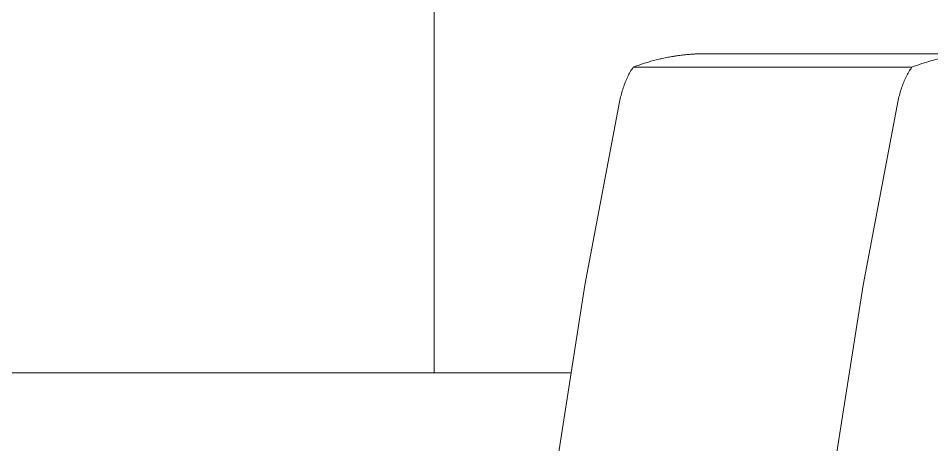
# Model space of a CAD drawing. Extents: x 4834 to 83801, y -13735 to 32221.
# Drawn here: x 13855.44 to 13869.39, y -12485.63 to -12479.12 of the extents above; entities that cross this region are included whole.
import ezdxf

# ---------------------------------------------------------------- set-up
doc = ezdxf.new("R2010")
doc.units = 0
doc.header["$LTSCALE"] = 8
doc.header["$MEASUREMENT"] = 0
doc.layers.add('A-WALL-PATT', color=253, linetype='Continuous')
doc.layers.add('G-IMPT', color=8, linetype='Continuous', lineweight=9)
doc.layers.add('I-FURN', color=30, linetype='Continuous', lineweight=9)

# ---------------------------------------------------------------- blocks, each defined once
blk = doc.blocks.new('Captain_Kirk_simplified_chair_2_22296 - Captain_Kirk_simplified_chair_2_22296-V41-Section 1')
at = {"layer": 'I-FURN'}
for p, q in [((1124.289, 28.873), (1115.578, 28.873)), ((1114.502, 28.666), (1118.755, 28.666))]:
    blk.add_line(p, q, dxfattribs=at)
at = {"layer": 'I-FURN', "flags": 128}
blk.add_lwpolyline([(1114.301, 28.166), (1113.767, 25.342), (1113.324, 22.504)], dxfattribs=at)
at = {"layer": 'I-FURN'}
blk.add_open_spline([(1115.658, 28.871), (1115.64, 28.872), (1115.598, 28.873), (1115.543, 28.873), (1115.501, 28.872), (1115.476, 28.871), (1115.458, 28.87), (1115.439, 28.868), (1115.413, 28.867), (1115.367, 28.863), (1115.299, 28.857), (1115.229, 28.849), (1115.181, 28.843), (1115.154, 28.839), (1115.133, 28.835), (1115.113, 28.832), (1115.086, 28.828), (1115.039, 28.819), (1114.972, 28.806), (1114.892, 28.788), (1114.786, 28.762), (1114.656, 28.723), (1114.553, 28.686), (1114.502, 28.666)], degree=3, knots=[0.5872604, 0.5872604, 0.5872604, 0.5872604, 0.6111111, 0.6388889, 0.6527778, 0.6597222, 0.6666667, 0.6736111, 0.6805556, 0.6944444, 0.7222222, 0.75, 0.7638889, 0.7708333, 0.7777778, 0.7847222, 0.7916667, 0.8055556, 0.8333333, 0.8611111, 0.8888889, 0.9444444, 1, 1, 1, 1], dxfattribs=at)
blk.add_open_spline([(1114.502, 28.666), (1114.472, 28.622), (1114.416, 28.525), (1114.347, 28.353), (1114.314, 28.23), (1114.301, 28.166)], degree=3, dxfattribs=at)
blk = doc.blocks.new('Captain_Kirk_simplified_chair_2_22296 - Captain_Kirk_simplified_chair_2_22296-V42-Section 1')
at = {"layer": 'I-FURN', "flags": 128}
blk.add_lwpolyline([(1117.564, 22.504), (1118.012, 25.342), (1118.548, 28.166)], dxfattribs=at)
at = {"layer": 'I-FURN'}
blk.add_open_spline([(1118.755, 28.666), (1118.806, 28.686), (1118.908, 28.723), (1119.038, 28.762), (1119.144, 28.788), (1119.224, 28.806), (1119.291, 28.819), (1119.338, 28.828), (1119.365, 28.832), (1119.385, 28.835), (1119.405, 28.839), (1119.432, 28.843), (1119.48, 28.849), (1119.55, 28.857), (1119.618, 28.863), (1119.664, 28.867), (1119.689, 28.868), (1119.708, 28.87), (1119.726, 28.871), (1119.75, 28.872), (1119.792, 28.873), (1119.85, 28.873), (1119.903, 28.872), (1119.939, 28.869), (1119.958, 28.867), (1119.972, 28.866), (1119.986, 28.865), (1120.004, 28.862), (1120.032, 28.858), (1120.069, 28.851), (1120.104, 28.841), (1120.128, 28.834), (1120.143, 28.83), (1120.153, 28.826), (1120.164, 28.823), (1120.179, 28.818), (1120.203, 28.808), (1120.238, 28.794), (1120.279, 28.775), (1120.321, 28.753), (1120.363, 28.729), (1120.405, 28.703), (1120.446, 28.675), (1120.488, 28.645), (1120.531, 28.612), (1120.587, 28.565), (1120.687, 28.476), (1120.776, 28.384), (1120.835, 28.317)], degree=3, knots=[0, 0, 0, 0, 0.055556, 0.111111, 0.138889, 0.166667, 0.194444, 0.208333, 0.215278, 0.222222, 0.229167, 0.236111, 0.25, 0.277778, 0.305556, 0.319444, 0.326389, 0.333333, 0.340278, 0.347222, 0.361111, 0.388889, 0.416667, 0.430556, 0.4375, 0.444444, 0.451389, 0.458333, 0.472222, 0.5, 0.527778, 0.541667, 0.548611, 0.555556, 0.5625, 0.569444, 0.583333, 0.611111, 0.638889, 0.666667, 0.694444, 0.722222, 0.75, 0.777778, 0.805556, 0.833333, 0.888889, 1, 1, 1, 1], dxfattribs=at)
blk.add_open_spline([(1118.548, 28.166), (1118.562, 28.23), (1118.595, 28.353), (1118.666, 28.525), (1118.723, 28.622), (1118.755, 28.666)], degree=3, dxfattribs=at)

msp = doc.modelspace()

# ---------------------------------------------------------------- hatches: boundary and pattern name
at = {"layer": 'A-WALL-PATT', "lineweight": 9}
h = msp.add_hatch(dxfattribs=at)
h.set_pattern_fill('FP_3', color=256, style=0, pattern_type=2)
h.set_pattern_definition([(0, (13837.783, -12508.538), (0, 8), []), (90, (13837.783, -12508.538), (-8, 8), [8, -8])])
h.paths.add_polyline_path([(13840.59538, -12508.53771), (13850.81164, -12508.53771), (13850.81164, -12508.03771), (13855.81161, -12508.03771), (13855.81161, -12502.33709), (13872.44009, -12502.33709), (13872.44009, -12508.03771), (13877.43824, -12508.03771), (13877.43824, -12508.53771), (13894.87708, -12508.53771), (13894.87708, -12400.53771), (13840.59538, -12400.53771), (13840.6321, -12485.87241), (13841.17424, -12485.91588), (13842.69051, -12486.06061), (13842.7009, -12486.10439), (13843.19361, -12486.13611), (13843.29534, -12486.09827), (13844.43735, -12486.09798), (13847.54657, -12486.5225), (13847.61339, -12486.2325), (13847.74513, -12486.12161), (13847.95952, -12486.09798), (13849.01778, -12486.09798), (13852.8843, -12486.63557), (13852.86652, -12486.58041), (13854.16229, -12486.56311), (13854.20212, -12486.31527), (13854.3154, -12486.16827), (13854.46285, -12486.09937), (13855.61538, -12486.09798), (13859.30922, -12486.58041), (13859.33124, -12486.30132), (13859.52152, -12486.00443), (13859.53128, -12485.97204), (13859.67165, -12485.91358), (13860.60086, -12485.87219), (13860.66588, -12485.86571), (13860.6917, -12485.81245), (13861.02032, -12485.84704), (13861.03044, -12485.90197), (13863.204, -12486.17354), (13863.24102, -12486.18271), (13863.60015, -12486.19708), (13863.65, -12486.03344), (13864.09368, -12483.19577), (13864.67658, -12480.18682), (13864.82834, -12479.87178), (13865.45964, -12479.70224), (13865.78374, -12479.66819), (13879.82219, -12479.71158), (13880.44886, -12479.89331), (13880.81585, -12480.09019), (13881.00509, -12480.22062), (13880.96818, -12480.86428), (13880.81023, -12483.36441), (13880.66246, -12486.54682), (13880.62605, -12486.82107), (13880.72142, -12486.82368), (13880.91894, -12486.98431), (13880.99249, -12487.10976), (13880.99249, -12487.80385), (13880.81116, -12488.03431), (13880.64915, -12488.1138), (13880.2926, -12488.19002), (13880.1176, -12488.90844), (13881.00076, -12488.90844), (13880.08235, -12491.99852), (13880.02751, -12492.16023), (13882.63992, -12496.98589), (13882.5273, -12502.28771), (13843.69505, -12502.28771), (13840.59538, -12492.6744), (13840.59538, -12504.94969)], flags=0)
h.paths.add_polyline_path([(13855.21302, -12486.58041), (13855.21601, -12486.58041), (13855.21094, -12486.58041)], flags=0)

# ---------------------------------------------------------------- block references
at = {"layer": 'G-IMPT'}
for name in ['Captain_Kirk_simplified_chair_2_22296 - Captain_Kirk_simplified_chair_2_22296-V41-Section 1', 'Captain_Kirk_simplified_chair_2_22296 - Captain_Kirk_simplified_chair_2_22296-V42-Section 1']:
    msp.add_blockref(name, (12750.32625, -12508.53771), dxfattribs=at)

doc.saveas('drawing.dxf')
